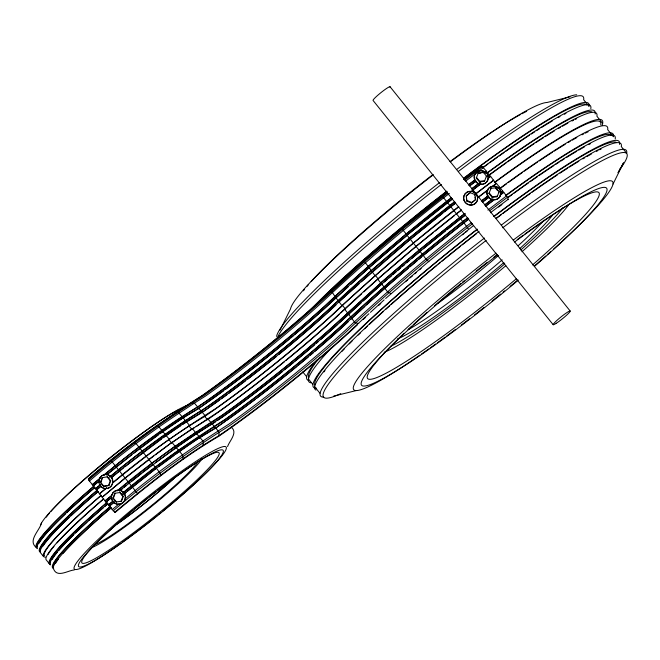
<?xml version="1.0" encoding="UTF-8"?>
<svg xmlns="http://www.w3.org/2000/svg" width="660" height="660" viewBox="0 0 660 660"><rect width="100%" height="100%" fill="white"/><g stroke="black" fill="none" stroke-linecap="round" stroke-linejoin="round"><path stroke-width="0.99" d="M114.584 501.691L109.205 506.146L115.087 512.515C148.013 485.1 181.599 458.073 218.633 436.359L219.112 432.952L218.526 431.359L215.556 427.886C182.399 447.332 151.957 471.017 122.265 495.322M202.81 445.904L203.354 442.447L202.777 440.847L199.807 437.374L175.799 454.171M350.683 284.551L369.336 267.548L407.236 235.216L403.202 230.381L402.212 228.079L365.054 259.776L364.584 261.608L322.022 300.572A148.855 15.766 -38.8 0 1 204.22 395.389C163.762 420.816 124.831 448.709 88.63 479.993L93.39 485.933L99.685 480.719M484.638 172.697L486.354 171.13L482.452 166.716L481.008 166.444L463.807 179.504M487.921 176.698L489.637 175.123L486.255 171.468M488.887 177.87L490.603 176.302L493.597 180.403L475.753 193.957M493.87 185.542L496.403 183.356L500.462 188.298A193.694 20.518 -38.8 0 1 506.517 183.835M500.247 193.314L502.78 191.119L500.462 188.298M501.212 194.486L503.745 192.299L507.507 197.208L508.332 199.691M143.443 471.999L176.047 447.307L222.659 416.658A146.726 15.543 -38.8 0 0 338.778 323.185C377.71 286.448 418.457 251.691 460.54 218.608L465.432 214.896M127.652 491.139L156.338 468.212L160.1 473.129L160.916 475.621M365.054 259.776L332.623 289.336L331.757 291.53L334.983 296.505L368.404 266.343L406.296 234.02L451.415 197.917M100.427 482.386L102.201 477.642L107.555 476.809L110.715 480.744L108.95 485.488L103.595 486.321L100.427 482.386L104.024 486.296M100.864 482.361L102.63 477.617L102.201 477.642M103.595 486.321L108.52 485.512L110.286 480.769L107.126 476.834L107.555 476.809M113.017 498.053L114.782 493.309L120.145 492.484L123.305 496.419L121.539 501.163L116.176 501.988L113.017 498.053L116.614 501.971L116.176 501.988M113.446 498.028L115.219 493.284L114.782 493.309M120.145 492.484L119.716 492.5L122.875 496.435L121.11 501.179L121.539 501.163M476.264 178.051L476.512 177.416L479.696 181.302L484.679 180.667L484.432 181.302L479.449 181.937L476.264 178.051L478.31 172.895L483.302 172.26L486.486 176.146L486.23 176.789M478.31 172.895L478.063 173.539L481.058 173.159M479.449 181.937L479.696 181.302M483.046 172.904L483.302 172.26M488.944 193.52L489.192 192.885L492.377 196.771L497.368 196.136L497.112 196.771L492.129 197.406L488.944 193.52L490.999 188.364L495.982 187.729L499.166 191.614L498.91 192.258M490.743 189.007L490.999 188.364M492.129 197.406L492.377 196.771M495.982 187.729L495.726 188.372L497.64 190.699M484.432 181.302L486.486 176.146M497.112 196.771L499.166 191.614M613.041 184.066L623.518 162.814L618.148 172.582M41.431 523.091C39.831 530.36 27.398 540.532 36.267 547.478M280.054 330.173L290.524 308.921A166.023 17.589 -38.8 0 1 433.199 174.867M227.568 446.581C229.267 441.127 238.293 432.523 231.239 427.185M466.306 195.632L466.777 201.094L471.471 203.016L475.703 199.468L474.919 194.576L470.225 192.654L466.306 195.632L466.777 201.094M470.225 192.654L466.785 195.599M474.614 195.145L474.919 194.576M471.471 203.016L475.703 199.468M618.106 172.689L620.425 168.531M155.389 454.847L171.93 442.406L218.542 411.757A147.015 15.576 -38.8 0 0 334.892 318.112C373.774 281.408 414.48 246.691 456.514 213.65L461.398 209.938M451.407 197.662L446.539 201.366C404.621 234.308 364.039 268.933 325.264 305.53A147.725 15.65 -38.8 0 1 208.354 399.638L197.224 407.657L198.214 408.82L209.327 400.801A147.658 15.642 -38.8 0 0 326.188 306.743C364.972 270.13 405.57 235.504 447.496 202.546L452.372 198.841M454.674 201.671L449.798 205.375C407.839 238.359 367.224 273.009 328.408 309.647A147.493 15.626 -38.8 0 1 211.678 403.598L200.59 411.601L201.581 412.756L212.66 404.77A147.427 15.617 -38.8 0 0 329.34 310.852C368.156 274.213 408.787 239.547 450.755 206.563L455.639 202.859M332.623 289.336L322.839 298.427A152.683 16.178 -38.8 0 1 202.01 395.686C162.277 420.725 123.898 447.983 88.357 478.797L88.63 479.993M335.907 305.068L329.917 310.629A148.574 15.741 -38.8 0 1 278.809 354.544M339.215 314.416L335.478 317.889A148.162 15.7 -38.8 0 1 286.036 360.434M340.709 313.022L361.647 293.857M339.364 322.963L361.061 303.022M348.496 321.527L342.515 327.079A147.642 15.642 -38.8 0 1 315.117 351.219M350.732 319.44L364.963 306.446M348.439 286.597L326.774 306.521A148.805 15.766 -38.8 0 1 294.475 334.826M458.716 206.893L413.482 243.086L375.482 275.492L342.012 305.704L339.05 301.834L359.065 283.891M361.3 281.853L410.454 239.266L442.868 213.172M363.891 291.811L378.097 278.866L416.122 246.427L433.554 232.394M363.305 300.976L382.008 283.924L381.076 282.719L337.854 321.981A146.792 15.551 -38.8 0 1 221.677 415.495C185.32 438.562 149.77 463.039 116.952 491.032M366.457 305.077L385.176 288.016L408.523 268.1M368.923 313.731L358.281 323.433A150.158 15.906 -38.8 0 1 218.683 435.806C181.508 457.594 147.807 484.729 114.757 512.234M370.441 312.345L384.128 299.871M385.646 298.485L428.612 261.517L473.459 225.646M363.33 319.407L365.607 317.328M378.51 305.572L380.787 303.493M384.343 281.935L387.453 279.279M389.004 277.951L391.339 275.962M392.89 274.642L396 271.986M397.559 270.658L400.661 268.01M402.221 266.681L404.547 264.693M406.882 262.705L409.216 260.716M411.543 258.728L421.682 250.157M410.083 266.772L417.087 260.799M418.638 259.471L421.757 256.814M405.479 281.803L407.83 279.807M410.173 277.802L412.516 275.806M414.868 273.801L416.427 272.464M419.554 269.8L421.121 268.463M88.415 479.011C124.063 448.123 162.533 420.766 202.373 395.662M89.347 481.099C125.713 449.699 164.777 421.657 205.408 396.14A147.931 15.675 -38.8 0 0 322.484 301.9C361.226 265.337 401.775 230.736 443.66 197.819L449.344 193.504M92.185 484.679L100.881 477.477M103.257 475.513C133.295 450.805 164.125 426.739 197.728 407.03L194.758 403.557L193.429 402.905L190.633 403.598M92.441 484.737L100.312 478.228M104.247 474.969C136.744 447.199 172.029 423.035 208.024 400.15A148.88 15.774 -38.8 0 0 325.842 305.308L335.577 296.266L336.509 297.478L335.907 297.718L338.126 300.622L338.728 300.382L371.572 270.435L409.505 238.078L454.682 201.935M100.543 486.725L96.599 489.984L93.134 485.876L99.462 480.629M106.582 474.738C135.902 450.747 165.974 427.375 198.718 408.185L201.094 410.965C168.605 429.99 138.765 453.172 109.651 476.933M106.763 474.853L131.951 454.723M95.403 488.738L100.147 484.803M95.659 488.796L100.386 484.877M109.832 477.056C141.644 449.988 176.203 426.508 211.357 404.11A148.648 15.749 -38.8 0 0 328.993 309.416L338.728 300.382L339.652 301.595M117.942 490.487L151.99 463.378L175.065 446.143L171.93 442.406L148.995 459.278L125.02 478.03L102.275 497.145L96.343 489.926L101.096 485.991M111.392 477.469C140.283 453.94 169.876 430.98 202.084 412.129L205.252 415.833L204.749 416.468C171.864 435.732 141.677 459.236 112.241 483.351M111.573 477.592L123.387 467.981M99.371 493.746L106.507 487.839M112.843 482.584C145.118 455.119 180.106 431.186 215.795 408.499A147.205 15.592 -38.8 0 0 332.302 314.721C371.159 278.05 411.823 243.358 453.824 210.342L458.708 206.63M99.627 493.804L106.722 487.921M103.067 496.485L125.161 478.186L153.763 456.035M102.019 497.079L105.047 500.899L112.192 494.983M105.047 500.899L111.623 495.726M114.205 502.276L109.461 506.204L105.988 502.095L111.548 497.483M119.493 490.908L153.054 464.219L155.273 467.379L123.535 492.566M105.988 502.095L111.779 497.566M119.683 491.023L122.05 489.06M124.418 487.096L126.002 485.793M108.256 504.949L112.868 501.138M121.316 494.134C153.829 466.463 189.04 442.299 225.011 419.455A146.561 15.526 -38.8 0 0 341.005 326.089C379.962 289.319 420.733 254.546 462.841 221.447L467.734 217.734M108.512 505.015L113.256 501.08M124.492 493.754L126.068 492.451M112.043 509.726L118.965 503.992M125.119 498.894C157.666 471.199 192.918 446.985 228.929 424.116A146.289 15.502 -38.8 0 0 344.71 330.932C383.707 294.121 424.529 259.306 466.678 226.165L471.57 222.453M113.14 510.922C149.655 479.416 188.843 451.226 229.639 425.626A147.073 15.584 -38.8 0 0 346.03 331.93C384.912 295.234 425.601 260.527 467.627 227.494L472.51 223.789M406.948 224.26L408.532 222.989M414.059 218.542L447.43 191.936M423.035 222.502L406.981 235.158L423.308 255.486L467.89 219.788M424.611 221.232L452.38 199.105M444.452 211.901L455.647 203.115M435.138 231.115L454.154 215.812M423.266 248.878L445.483 230.992M447.076 229.721L464.623 215.779M468.691 218.914L463.807 222.626C421.682 255.733 380.894 290.524 341.929 327.302A146.495 15.518 -38.8 0 1 225.992 420.618L215.053 428.513L199.279 438.017L198.289 436.862L198.817 436.219L196.432 433.438L155.397 462.759M462.437 234.828L464.038 233.549M465.63 232.262L467.222 230.975M133.518 453.486L158.367 434.923M124.971 466.752L161.692 438.892M131.538 481.313L141.85 473.245M446.803 192.67L402.27 228.294L364.996 260.089L332.508 289.707A152.023 16.104 -38.8 0 1 202.381 395.653M464.029 179.586L481.255 166.51M447.612 193.174L402.476 229.276L364.584 261.608L375.004 275.624L375.482 275.492L378.097 278.866M464.623 180.254L482.452 166.716M465.589 181.17L483.45 167.599M468.476 184.701L474.977 179.767M484.729 172.359L486.354 171.13M468.435 184.998L474.911 180.081M469.441 185.881L475.942 180.947M485.694 173.539L487.319 172.301M470.209 185.567L475.877 181.261M471.752 188.71L480.694 181.921M488.012 176.36L489.637 175.123M471.71 189.007L478.195 184.082M471.9 190.509L480.843 183.711M488.161 178.159L490.603 176.302M472.667 190.187L479.968 184.643M475.794 193.66L493.696 180.064M478.492 196.96L488.26 189.544M491.518 187.069L496.403 183.356M441.697 196.292L443.66 197.819L456.538 213.898L461.406 210.202M478.451 197.257L488.185 189.857M464.467 213.716L418.894 250.181L380.597 282.843L377.619 278.99M481.577 200.731L488.087 195.781M497.863 188.356L499.496 187.118M465.292 213.361L459.608 217.676C417.722 250.594 377.182 285.186 338.44 321.758A147.947 15.675 -38.8 0 1 221.356 415.998L174.743 446.647L175.725 447.81L176.047 447.307L178.398 450.103L178.076 450.615L155.273 467.379L156.247 468.55M481.528 201.028L488.029 196.094M482.534 201.91L489.052 196.96M482.493 202.207L488.994 197.274M484.844 204.732L492.187 199.163M500.329 192.976L502.78 191.119M467.742 217.99L462.866 221.694C420.948 254.644 380.366 289.27 341.583 325.867A147.716 15.65 -38.8 0 1 224.68 419.966L178.076 450.615L179.058 451.778L179.38 451.267L182.317 454.765L183.026 456.274L183.125 459.294M484.803 205.037L492.929 198.866M485.809 205.912L493.96 199.724M499.669 195.393L503.745 192.299M485.768 206.209L493.086 200.656M487.888 210.07L506.641 195.822M489.596 210.812L507.507 197.208M490.413 212.767L508.183 199.279M498.655 207.042L501.88 204.592M159.976 433.736L182.424 418.341L197.34 409.349M163.309 437.704L180.782 425.683M158.689 466.76L174.166 455.375M198.214 408.82L209.005 401.313A148.805 15.766 -38.8 0 0 223.641 390.753M201.581 412.756L212.338 405.273A148.574 15.741 -38.8 0 0 219.664 400.042M215.779 421.724L195.913 434.082L194.923 432.927L195.442 432.284L192.266 428.579L172.45 442.348M217.421 420.585L222.329 417.169A147.881 15.667 -38.8 0 0 244.81 400.793M225.662 421.129L215.053 428.513L214.063 427.358L214.566 426.723L212.19 423.943L211.687 424.578L210.697 423.415L211.2 422.788L208.024 419.084L196.127 426.583M182.449 424.545L200.706 413.284M194.378 427.639L191.746 429.223L188.966 425.981L189.494 425.337L186.318 421.633L185.798 422.276L184.8 421.113L185.328 420.469L182.944 417.689L182.424 418.341L181.434 417.178L181.954 416.534L178.975 413.061L177.631 412.417L174.768 413.16M382.008 283.924L381.529 284.048L385.176 288.016L384.697 288.139L387.494 291.753L390.967 293.626M74.291 569.968C68.17 570.314 57.197 578.16 53.567 569.019A113.677 12.045 -38.8 0 1 111.004 507.853M569.885 96.863L546.95 102.506A166.023 17.589 -38.8 0 0 450.433 161.774M333.679 396.115L356.614 390.481M155.422 426.319L157.616 426.038L158.804 426.789L161.741 430.287L161.419 430.79L162.401 431.954L162.723 431.45L165.074 434.247L164.752 434.758L165.734 435.922L166.056 435.41L169.191 439.147L168.869 439.651L171.608 442.918M110.286 480.769L110.715 480.744M108.52 485.512L108.95 485.488M122.875 496.435L123.305 496.419M423.308 255.486L425.89 259.009L428.942 261.797M358.776 323.557L355.74 322.913L354.403 321.923L351.632 318.293L352.234 318.054L351.301 316.841L350.707 317.08L348.488 314.176L349.082 313.937L348.158 312.724L347.564 312.964L344.602 309.094L345.197 308.855L342.614 305.464L332.879 314.498A148.36 15.716 -38.8 0 1 215.474 409.01L204.749 416.468L207.529 419.71L218.212 412.269A148.162 15.7 -38.8 0 0 229.663 404.044M133.6 442.373L136.042 443.52L152.955 464.558M467.09 200.524L471.784 202.447M137.717 493.771L110.789 460.21M489.538 175.469L490.512 176.641M493.597 180.403L496.303 183.694M502.681 191.458L503.646 192.637M463.807 222.626L468.608 229.325M463.823 222.874L456.538 213.898M602.646 123.387L596.904 116.242A196.119 20.773 -38.8 0 0 488.483 175.395M390.076 86.765L570.19 311.033M553.187 324.72L373.065 100.452A10.915 1.155 -38.8 0 1 381.876 91.888A10.915 1.155 -38.8 0 1 389.994 87.211M302.841 371.976L306.669 376.736M308.459 378.972L312.766 384.334M314.556 386.562L319.943 393.261M43.568 556.57L40.491 552.742A113.677 12.045 -38.8 0 1 97.936 491.576M49.335 563.755L46.266 559.928A113.677 12.045 -38.8 0 1 103.703 498.754M105.303 500.957L106.243 502.153M474.919 197.101L475.233 199.056M293.692 335.495A148.805 15.766 -38.8 0 1 290.722 337.986M289.228 339.24A148.805 15.766 -38.8 0 1 232.427 384.236M231.627 384.838A148.805 15.766 -38.8 0 1 225.225 389.59M337.936 324.274A147.881 15.667 -38.8 0 1 321.007 339.322M318.021 341.913A147.881 15.667 -38.8 0 1 316.511 343.216M314.234 345.18A147.881 15.667 -38.8 0 1 295.317 361.078M293.807 362.323A147.881 15.667 -38.8 0 1 284.674 369.773M282.373 371.629A147.881 15.667 -38.8 0 1 245.611 400.199M313.574 352.531A147.642 15.642 -38.8 0 1 310.472 355.171M308.22 357.06A147.642 15.642 -38.8 0 1 298.534 365.128M297.033 366.374A147.642 15.642 -38.8 0 1 274.082 384.838M273.314 385.448A147.642 15.642 -38.8 0 1 256.971 398.096M255.346 399.333A147.642 15.642 -38.8 0 1 248.911 404.184M248.111 404.786A147.642 15.642 -38.8 0 1 226.462 420.568M357.332 324.918A150.744 15.972 -38.8 0 1 218.633 436.359M276.507 356.416A148.574 15.741 -38.8 0 1 247.929 378.972M245.471 380.853A148.574 15.741 -38.8 0 1 235.727 388.228M234.919 388.831A148.574 15.741 -38.8 0 1 228.533 393.566M226.958 394.729A148.574 15.741 -38.8 0 1 221.314 398.846M284.51 361.68A148.162 15.7 -38.8 0 1 266.038 376.456M265.262 377.066A148.162 15.7 -38.8 0 1 230.447 403.474M198.206 461.579A70.059 7.425 -38.8 0 1 149.044 507.54A70.059 7.425 -38.8 0 1 94.256 544.88M202.166 458.518A74.349 7.879 -38.8 0 1 151.618 506.385A74.349 7.879 -38.8 0 1 92.062 547.462M157.839 490.174A87.92 9.314 -38.8 0 1 210.292 466.488A87.92 9.314 -38.8 0 1 95.832 558.17A87.92 9.314 -38.8 0 1 132.957 510.114M134.483 508.843A87.92 9.314 -38.8 0 1 147.634 498.16M149.201 496.914A87.92 9.314 -38.8 0 1 156.28 491.378M121.027 543.213A97.432 10.321 -38.8 0 1 93.687 543.757A97.432 10.321 -38.8 0 1 217.305 448.833A97.432 10.321 -38.8 0 1 162.302 511.516M160.726 512.803A97.432 10.321 -38.8 0 1 158.359 514.717M157.575 515.344A97.432 10.321 -38.8 0 1 122.628 542.058M175.279 477.139A70.059 7.425 -38.8 0 1 173.761 478.533M172.994 479.234A70.059 7.425 -38.8 0 1 116.713 524.37M173.118 479.111A70.406 7.458 -38.8 0 1 118.28 523.248M53.683 568.301A113.677 12.045 -38.8 0 1 110.047 506.657M50.407 564.234A113.677 12.045 -38.8 0 1 106.78 502.582M45.433 557.089A113.677 12.045 -38.8 0 1 101.005 495.404M40.606 552.024A113.677 12.045 -38.8 0 1 96.971 490.38M37.339 547.957A113.677 12.045 -38.8 0 1 93.703 486.305M40.425 525.599A97.432 10.321 -38.8 0 1 104.404 462.611A97.432 10.321 -38.8 0 1 188.042 405.075M53.633 566.998A112.365 11.905 -38.8 0 1 110.401 506.542M50.3 564.952A113.677 12.045 -38.8 0 1 107.737 503.786M50.358 562.931A112.365 11.905 -38.8 0 1 107.135 502.466M44.591 555.753A112.365 11.905 -38.8 0 1 101.368 495.289M40.557 550.72A112.365 11.905 -38.8 0 1 97.334 490.256M37.224 548.674A113.677 12.045 -38.8 0 1 94.66 487.501M37.29 546.653A112.365 11.905 -38.8 0 1 94.058 486.189M46.282 517.159A92.68 9.817 -38.8 0 1 49.426 513.125M50.713 511.615A92.68 9.817 -38.8 0 1 113.652 454.864A92.68 9.817 -38.8 0 1 179.289 409.48M55.407 563.59A112.365 11.905 -38.8 0 1 58.36 559.152M63.212 553.237A112.365 11.905 -38.8 0 1 111.367 507.738M52.132 559.515A112.365 11.905 -38.8 0 1 57.222 552.37M58.855 550.423A112.365 11.905 -38.8 0 1 73.631 534.889M75.685 532.892A112.365 11.905 -38.8 0 1 87.021 522.241M88.514 520.88A112.365 11.905 -38.8 0 1 103.381 507.713M104.948 506.36A112.365 11.905 -38.8 0 1 108.1 503.662M48.097 554.491A112.365 11.905 -38.8 0 1 53.98 546.381M57.065 542.833A112.365 11.905 -38.8 0 1 103.273 499.315M43.114 545.985A112.365 11.905 -38.8 0 1 69.481 517.234M70.975 515.823A112.365 11.905 -38.8 0 1 98.29 491.452M39.064 543.238A112.365 11.905 -38.8 0 1 65.472 513.86M66.957 512.457A112.365 11.905 -38.8 0 1 95.023 487.385M487.608 175.007A7.095 6.798 21.4 0 1 482.287 184.396A7.095 6.798 21.4 0 1 474.152 176.715A7.095 6.798 21.4 0 1 483.689 171.303M485.306 172.194A7.095 6.798 21.4 0 1 486.643 173.456M316.585 388.22A196.119 20.773 -38.8 0 1 477.262 229.102M493.573 216.596A196.119 20.773 -38.8 0 1 619.501 144.383M310.926 382.8A196.119 20.773 -38.8 0 1 331.724 347.49M507.639 197.538A196.119 20.773 -38.8 0 1 615.194 139.021M513.29 240.042A166.023 17.589 -38.8 0 1 611.259 180.881A166.023 17.589 -38.8 0 1 553.633 249.001M550.506 251.798A166.023 17.589 -38.8 0 1 547.338 254.611M545.746 256.022A166.023 17.589 -38.8 0 1 534.452 265.889M517.968 279.881A166.023 17.589 -38.8 0 1 510.073 286.44M504.653 290.895A166.023 17.589 -38.8 0 1 503.085 292.165M500.734 294.088A166.023 17.589 -38.8 0 1 492.03 301.1M484.11 307.395A166.023 17.589 -38.8 0 1 474.499 314.919M469.549 318.747A166.023 17.589 -38.8 0 1 461.29 325.058M455.565 329.381A166.023 17.589 -38.8 0 1 446.737 335.957M445.17 337.111A166.023 17.589 -38.8 0 1 437.374 342.796M435.658 344.033A166.023 17.589 -38.8 0 1 430.543 347.696M428.86 348.892A166.023 17.589 -38.8 0 1 421.426 354.106M419.818 355.22A166.023 17.589 -38.8 0 1 415.09 358.471M414.315 358.999A166.023 17.589 -38.8 0 1 360.269 375.292A166.023 17.589 -38.8 0 1 496.056 253.135M315.95 390.093A196.119 20.773 -38.8 0 1 479.053 231.338M496.18 218.221A196.119 20.773 -38.8 0 1 621.299 146.611L626.678 153.318A196.119 20.773 -38.8 0 0 501.559 224.92M514.569 242.03A157.212 16.657 -38.8 0 1 606.639 188.24A157.212 16.657 -38.8 0 1 534.377 266.45M518.042 280.36A157.212 16.657 -38.8 0 1 361.507 385.135A157.212 16.657 -38.8 0 1 497.45 254.983M323.755 397.155A196.119 20.773 -38.8 0 1 484.432 238.037M502.681 227.791A194.32 20.584 -38.8 0 1 619.476 169.801M340.75 393.665A194.32 20.584 -38.8 0 1 347.688 361.482A194.32 20.584 -38.8 0 1 486.181 240.422M314.771 385.044A193.694 20.518 -38.8 0 1 477.238 229.449M494.497 216.233A193.694 20.518 -38.8 0 1 616.226 142.379M323.961 371.893A193.694 20.518 -38.8 0 1 324.984 370.573M341.88 351.4A193.694 20.518 -38.8 0 1 344.446 348.736M349.239 343.86A193.694 20.518 -38.8 0 1 352.126 340.972M358.207 335.008A193.694 20.518 -38.8 0 1 360.575 332.714M364.617 328.853A193.694 20.518 -38.8 0 1 367.331 326.287M369.41 324.332A193.694 20.518 -38.8 0 1 383.411 311.454M385.737 309.358A193.694 20.518 -38.8 0 1 389.656 305.844M391.24 304.433A193.694 20.518 -38.8 0 1 436.986 265.312M438.529 264.041A193.694 20.518 -38.8 0 1 440.088 262.762M441.647 261.484A193.694 20.518 -38.8 0 1 460.639 246.147M462.231 244.876A193.694 20.518 -38.8 0 1 476.569 233.599M496.295 218.468A193.694 20.518 -38.8 0 1 501.171 214.797M502.788 213.592A193.694 20.518 -38.8 0 1 530.426 193.421M532.117 192.233A193.694 20.518 -38.8 0 1 557.403 174.883M560.059 173.135A193.694 20.518 -38.8 0 1 567.773 168.143M569.423 167.095A193.694 20.518 -38.8 0 1 578.828 161.279M582.871 158.879A193.694 20.518 -38.8 0 1 584.834 157.732M586.756 156.626A193.694 20.518 -38.8 0 1 591.36 154.06M596.467 151.355A193.694 20.518 -38.8 0 1 598.059 150.554M599.593 149.795A193.694 20.518 -38.8 0 1 601.07 149.094M308.055 380.267A196.119 20.773 -38.8 0 1 316.973 359.947M505.84 195.302A196.119 20.773 -38.8 0 1 613.404 136.785L607.662 129.64A196.119 20.773 -38.8 0 0 500.107 188.158M540.878 222.725A148.393 15.724 -38.8 0 1 599.239 194.964A148.393 15.724 -38.8 0 1 532.562 264.908M516.392 278.718A148.393 15.724 -38.8 0 1 382.437 375.061A148.393 15.724 -38.8 0 1 404.068 333.325M408.177 329.455A148.393 15.724 -38.8 0 1 411.749 326.131M413.218 324.778A148.393 15.724 -38.8 0 1 427.152 312.229M434.61 305.695A148.393 15.724 -38.8 0 1 461.035 283.387M462.602 282.101A148.393 15.724 -38.8 0 1 464.178 280.813M476.157 271.136A148.393 15.724 -38.8 0 1 487.327 262.3M493.853 257.227A148.393 15.724 -38.8 0 1 497.129 254.71M517.226 239.605A148.393 15.724 -38.8 0 1 523.297 235.166M525.03 233.921A148.393 15.724 -38.8 0 1 539.269 223.839M308.674 377.446A193.694 20.518 -38.8 0 1 319.927 357.225M506.17 195.418A193.694 20.518 -38.8 0 1 610.904 135.316M303.377 290.821A157.212 16.657 -38.8 0 1 304.474 289.435M306.925 286.465A157.212 16.657 -38.8 0 1 308.269 284.897M311.182 281.597A157.212 16.657 -38.8 0 1 432.886 174.587M449.996 161.626A157.212 16.657 -38.8 0 1 520.13 114.708M521.87 113.776A157.212 16.657 -38.8 0 1 526.688 111.342M276.573 336.402A194.32 20.584 -38.8 0 1 439.675 182.515M456.984 169.257A194.32 20.584 -38.8 0 1 576.708 94.809M277.2 338.44A196.119 20.773 -38.8 0 1 441.391 184.437M458.51 171.319A196.119 20.773 -38.8 0 1 583.63 99.718L589.009 106.417A196.119 20.773 -38.8 0 0 463.889 178.018M487.55 172.524A196.119 20.773 -38.8 0 1 595.114 114.007M487.872 172.631A193.694 20.518 -38.8 0 1 591.83 112.01M568.235 205.384A125.59 13.307 -38.8 0 1 521.961 251.757M505.89 265.658A125.59 13.307 -38.8 0 1 384.136 352.325M552.717 214.896A106.136 11.245 -38.8 0 1 520.006 248.358M503.918 262.515A106.136 11.245 -38.8 0 1 397.576 338.893M563.17 207.479A120.722 12.787 -38.8 0 1 520.798 249.983M504.784 263.885A120.722 12.787 -38.8 0 1 390.604 346.393M544.021 220.201A103.703 10.989 -38.8 0 1 518.224 245.71M502.186 259.875A103.703 10.989 -38.8 0 1 408.185 329.761M495.082 181.904A196.119 20.773 -38.8 0 1 602.101 125.293M494.538 182.655A193.694 20.518 -38.8 0 1 600.74 124.88M498.597 255.403A103.703 10.989 -38.8 0 1 438.083 303.179M507.961 197.645A193.694 20.518 -38.8 0 1 512.308 194.469M514.049 193.215A193.694 20.518 -38.8 0 1 528.528 182.861M530.186 181.698A193.694 20.518 -38.8 0 1 537.496 176.616M539.088 175.527A193.694 20.518 -38.8 0 1 553.963 165.536M555.712 164.398A193.694 20.518 -38.8 0 1 559.152 162.17M560.835 161.081A193.694 20.518 -38.8 0 1 564.143 158.986M566.569 157.468A193.694 20.518 -38.8 0 1 576.774 151.28M578.737 150.142A193.694 20.518 -38.8 0 1 584.364 146.957M588.72 144.614A193.694 20.518 -38.8 0 1 590.37 143.764M489.67 174.867A193.694 20.518 -38.8 0 1 506.038 163.053M507.721 161.857A193.694 20.518 -38.8 0 1 533.899 143.921M535.664 142.758A193.694 20.518 -38.8 0 1 543.378 137.775M545.036 136.719A193.694 20.518 -38.8 0 1 554.433 130.911M558.476 128.502A193.694 20.518 -38.8 0 1 560.439 127.355M562.361 126.258A193.694 20.518 -38.8 0 1 567.856 123.206M572.08 120.978A193.694 20.518 -38.8 0 1 573.672 120.178M575.207 119.419A193.694 20.518 -38.8 0 1 576.675 118.718M508.241 182.581A193.694 20.518 -38.8 0 1 522.654 172.318M524.304 171.163A193.694 20.518 -38.8 0 1 537.438 162.145M539.261 160.916A193.694 20.518 -38.8 0 1 552.461 152.245M554.136 151.173A193.694 20.518 -38.8 0 1 565.199 144.309M568.243 142.494A193.694 20.518 -38.8 0 1 570.223 141.322M572.17 140.2A193.694 20.518 -38.8 0 1 576.832 137.577M582.021 134.805A193.694 20.518 -38.8 0 1 583.638 133.972M585.206 133.196A193.694 20.518 -38.8 0 1 588.151 131.786M308.014 312.271A196.119 20.773 -38.8 0 1 446.77 191.136M319.11 301.496A193.694 20.518 -38.8 0 1 446.746 191.482M464.005 178.266A193.694 20.518 -38.8 0 1 586.517 104.94M482.386 167.805A196.119 20.773 -38.8 0 1 590.807 108.652M483.565 167.277A193.694 20.518 -38.8 0 1 487.921 164.101M489.654 162.838A193.694 20.518 -38.8 0 1 497.392 157.27M499.092 156.057A193.694 20.518 -38.8 0 1 504.133 152.493M505.791 151.33A193.694 20.518 -38.8 0 1 513.109 146.248M514.693 145.15A193.694 20.518 -38.8 0 1 529.567 135.168M531.316 134.021A193.694 20.518 -38.8 0 1 534.757 131.794M536.448 130.713A193.694 20.518 -38.8 0 1 539.756 128.609M541.373 127.594A193.694 20.518 -38.8 0 1 552.379 120.912M558.145 117.604A193.694 20.518 -38.8 0 1 559.977 116.581M564.333 114.238A193.694 20.518 -38.8 0 1 565.975 113.388M473.129 191.944A7.095 6.831 28.8 0 1 475.472 203.404A7.095 6.831 28.8 0 1 463.947 200.31A7.095 6.831 28.8 0 1 471.347 191.466M99.033 482.674A7.095 6.98 86.9 0 1 107.811 474.721A7.095 6.98 86.9 0 1 111.21 486.181A7.095 6.98 86.9 0 1 99.561 484.448M111.986 494.695A7.095 6.98 86.9 0 1 123.502 492.278A7.095 6.98 86.9 0 1 120.813 503.918A7.095 6.98 86.9 0 1 111.565 496.493M104.61 554.59A92.68 9.817 -38.8 0 0 222.288 454.212A92.68 9.817 -38.8 0 0 125.408 516.755A92.68 9.817 -38.8 0 0 104.61 554.59M488.458 197.043A7.095 6.798 21.4 0 0 500.519 195.508A7.095 6.798 21.4 0 0 492.814 186.112A7.095 6.798 21.4 0 0 488.458 197.043M488.383 197.241A7.095 6.798 21.4 0 0 500.445 195.706A7.095 6.798 21.4 0 0 492.739 186.31A7.095 6.798 21.4 0 0 488.383 197.241M475.778 181.574A7.095 6.798 21.4 0 0 487.839 180.04A7.095 6.798 21.4 0 0 480.133 170.643A7.095 6.798 21.4 0 0 475.778 181.574M556.248 323.301A10.915 1.155 -38.8 0 0 570.108 311.479A10.915 1.155 -38.8 0 0 558.698 318.846A10.915 1.155 -38.8 0 0 556.248 323.301M464.269 200.706A7.095 6.831 28.8 0 0 476.38 202.356A7.095 6.831 28.8 0 0 471.438 191.293A7.095 6.831 28.8 0 0 464.269 200.706M100.13 477.403A7.095 6.98 86.9 0 0 105.097 488.606A7.095 6.98 86.9 0 0 112.15 478.648A7.095 6.98 86.9 0 0 100.13 477.403M112.712 493.069A7.095 6.98 86.9 0 0 117.678 504.281A7.095 6.98 86.9 0 0 124.74 494.323A7.095 6.98 86.9 0 0 112.712 493.069"/></g></svg>
